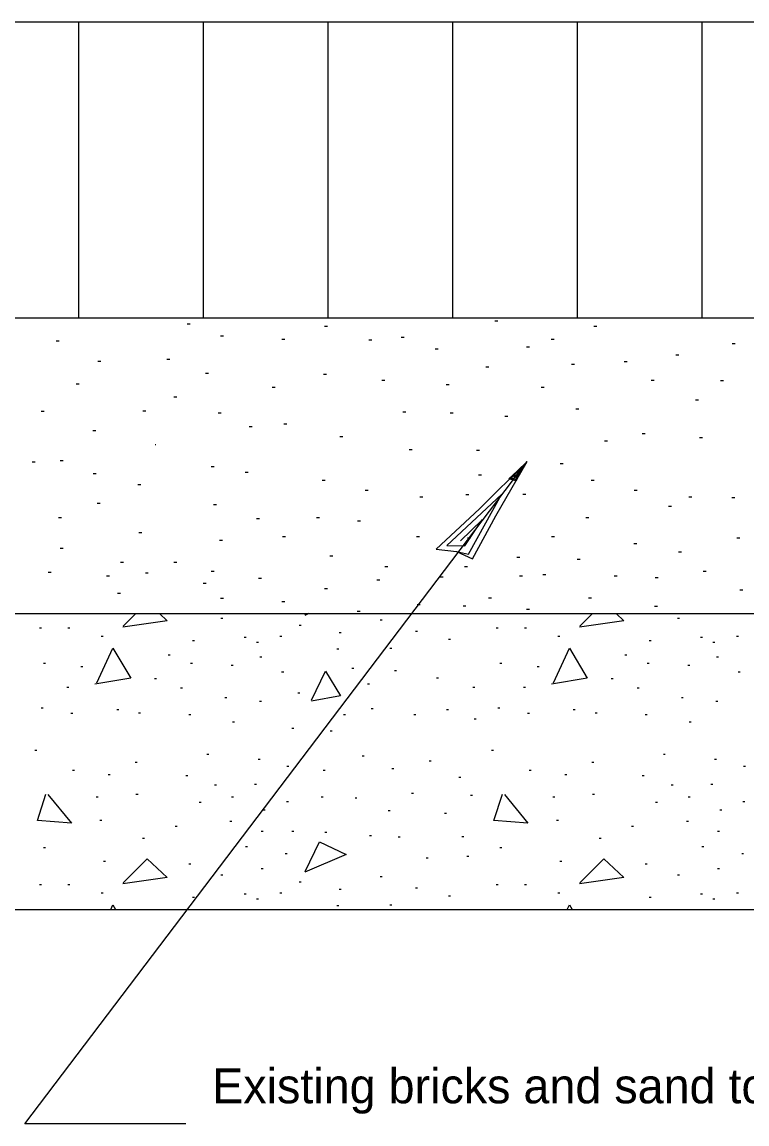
# Model space of a CAD drawing. Extents: x 0 to 2.83, y 0 to 1.83.
# Drawn here: x 1.1883 to 1.4306, y 0.8232 to 1.1916 of the extents above; entities that cross this region are included whole.
import ezdxf

# ---------------------------------------------------------------- set-up
doc = ezdxf.new("R2010")
doc.units = 0
doc.layers.add('RD_Pr_Roadway_Notes', color=7, linetype='Continuous')
doc.layers.add('SH_General_Details', color=7, linetype='Continuous')

msp = doc.modelspace()

# ---------------------------------------------------------------- linework, layer by layer
at = {"layer": 'RD_Pr_Roadway_Notes'}
for p, q in [((1.18923, 0.82323), (1.35707, 1.04471)), ((1.24305, 0.82323), (1.18923, 0.82323))]:
    msp.add_line(p, q, dxfattribs=at)
for points in [[(1.33352, 1.01455), (1.33884, 1.01213), (1.34665, 1.02651), (1.35707, 1.04471), (1.34122, 1.02885), (1.32675, 1.01541), (1.33352, 1.01455), (1.33756, 1.01364), (1.3486, 1.03359), (1.33025, 1.01654), (1.33632, 1.01651), (1.34205, 1.02517), (1.33483, 1.01813)], [(1.35236, 1.03868), (1.35342, 1.03819), (1.35499, 1.04107), (1.35707, 1.04471), (1.3539, 1.04154), (1.35101, 1.03885), (1.35236, 1.03868), (1.35317, 1.03849), (1.35538, 1.04249), (1.3517, 1.03908), (1.35292, 1.03907), (1.35407, 1.0408), (1.35262, 1.03939)]]:
    msp.add_lwpolyline(points, dxfattribs=at)
at = {"layer": 'SH_General_Details'}
for p, q in [((2.37312, 1.19157), (0.79108, 1.19157)), ((1.20731, 1.09269), (1.20731, 1.19157)), ((1.24898, 1.09269), (1.24898, 1.19157)), ((1.29064, 1.09269), (1.29064, 1.19157)), ((1.33231, 1.09269), (1.33231, 1.19157)), ((1.37398, 1.09269), (1.37398, 1.19157)), ((1.41564, 1.09269), (1.41564, 1.19157)), ((0.79108, 1.09269), (2.37312, 1.09269)), ((1.24352, 1.09073), (1.24452, 1.09073)), ((1.34635, 1.09165), (1.34735, 1.09165)), ((1.25468, 1.08665), (1.25568, 1.08665)), ((1.28943, 1.0899), (1.29043, 1.0899)), ((1.37943, 1.0899), (1.38043, 1.0899)), ((1.19968, 1.08498), (1.20068, 1.08498)), ((1.2751, 1.08557), (1.2761, 1.08557)), ((1.30418, 1.08532), (1.30518, 1.08532)), ((1.31502, 1.08623), (1.31602, 1.08623)), ((1.35693, 1.08298), (1.35793, 1.08298)), ((1.3651, 1.08557), (1.3661, 1.08557)), ((1.4256, 1.08407), (1.4266, 1.08407)), ((1.32635, 1.08232), (1.32735, 1.08232)), ((1.40685, 1.08032), (1.40785, 1.08032)), ((1.21368, 1.07823), (1.21468, 1.07823)), ((1.23668, 1.0789), (1.23768, 1.0789)), ((1.34335, 1.07632), (1.34435, 1.07632)), ((1.37193, 1.07715), (1.37293, 1.07715)), ((1.38952, 1.07807), (1.39052, 1.07807)), ((1.24968, 1.07423), (1.25068, 1.07423)), ((1.28902, 1.0739), (1.29002, 1.0739)), ((1.20643, 1.07065), (1.20743, 1.07065)), ((1.27193, 1.06948), (1.27293, 1.06948)), ((1.3086, 1.07182), (1.3096, 1.07182)), ((1.3301, 1.0704), (1.3311, 1.0704)), ((1.36185, 1.06948), (1.36285, 1.06948)), ((1.39852, 1.07182), (1.39952, 1.07182)), ((1.42168, 1.07173), (1.42268, 1.07173)), ((1.23902, 1.06632), (1.24002, 1.06632)), ((1.41343, 1.06523), (1.41443, 1.06523)), ((1.19468, 1.06148), (1.19568, 1.06148)), ((1.22868, 1.06165), (1.22968, 1.06165)), ((1.25385, 1.0609), (1.25485, 1.0609)), ((1.31552, 1.06132), (1.31652, 1.06132)), ((1.33135, 1.0609), (1.33235, 1.0609)), ((1.37335, 1.06223), (1.37435, 1.06223)), ((1.27577, 1.05723), (1.27677, 1.05723)), ((1.34968, 1.05982), (1.35068, 1.05982)), ((1.21202, 1.05498), (1.21302, 1.05498)), ((1.26418, 1.0564), (1.26518, 1.0564)), ((1.39552, 1.05398), (1.39652, 1.05398)), ((1.29452, 1.05307), (1.29552, 1.05307)), ((1.38302, 1.05157), (1.38402, 1.05157)), ((1.41468, 1.05265), (1.41568, 1.05265)), ((1.31768, 1.04873), (1.31868, 1.04873)), ((1.34018, 1.04848), (1.34118, 1.04848)), ((1.19168, 1.04457), (1.19268, 1.04457)), ((1.20102, 1.04498), (1.20202, 1.04498)), ((1.25152, 1.04298), (1.25252, 1.04298)), ((1.3681, 1.04398), (1.3691, 1.04398)), ((1.2121, 1.04065), (1.2131, 1.04065)), ((1.26285, 1.04107), (1.26385, 1.04107)), ((1.34085, 1.04023), (1.34185, 1.04023)), ((1.22702, 1.03698), (1.22802, 1.03698)), ((1.2886, 1.03848), (1.2896, 1.03848)), ((1.30302, 1.03507), (1.30402, 1.03507)), ((1.37852, 1.03848), (1.37952, 1.03848)), ((1.39293, 1.03507), (1.39393, 1.03507)), ((1.32127, 1.0329), (1.32227, 1.0329)), ((1.33668, 1.03365), (1.33768, 1.03365)), ((1.35568, 1.03373), (1.35668, 1.03373)), ((1.41118, 1.0329), (1.41218, 1.0329)), ((1.42552, 1.03265), (1.42652, 1.03265)), ((1.21343, 1.03073), (1.21443, 1.03073)), ((1.25235, 1.03032), (1.25335, 1.03032)), ((1.40435, 1.02973), (1.40535, 1.02973)), ((1.20052, 1.0259), (1.20152, 1.0259)), ((1.26668, 1.02565), (1.26768, 1.02565)), ((1.28668, 1.02598), (1.28768, 1.02598)), ((1.30043, 1.02482), (1.30143, 1.02482)), ((1.37668, 1.02598), (1.37768, 1.02598)), ((1.22735, 1.0209), (1.22835, 1.0209)), ((1.25435, 1.01832), (1.25535, 1.01832)), ((1.27535, 1.01957), (1.27635, 1.01957)), ((1.32018, 1.01957), (1.32118, 1.01957)), ((1.33718, 1.01915), (1.33818, 1.01915)), ((1.36527, 1.01957), (1.36627, 1.01957)), ((1.39277, 1.01723), (1.39377, 1.01723)), ((1.42718, 1.01915), (1.42818, 1.01915)), ((1.20102, 1.01573), (1.20202, 1.01573)), ((1.29118, 1.01315), (1.29218, 1.01315)), ((1.40768, 1.01448), (1.40868, 1.01448)), ((1.22118, 1.01107), (1.22218, 1.01107)), ((1.23902, 1.01107), (1.24002, 1.01107)), ((1.30952, 1.00957), (1.31052, 1.00957)), ((1.33618, 1.00957), (1.33718, 1.00957)), ((1.35368, 1.01265), (1.35468, 1.01265)), ((1.37385, 1.01207), (1.37485, 1.01207)), ((1.1971, 1.00765), (1.1981, 1.00765)), ((1.21652, 1.0064), (1.21752, 1.0064)), ((1.22952, 1.0074), (1.23052, 1.0074)), ((1.25152, 1.00798), (1.25252, 1.00798)), ((1.26735, 1.00565), (1.26835, 1.00565)), ((1.3281, 1.00607), (1.3291, 1.00607)), ((1.3546, 1.0064), (1.3556, 1.0064)), ((1.36235, 1.0069), (1.36335, 1.0069)), ((1.38618, 1.0064), (1.38718, 1.0064)), ((1.39993, 1.0059), (1.40093, 1.0059)), ((1.41593, 1.00798), (1.41693, 1.00798)), ((1.24885, 1.00398), (1.24985, 1.00398)), ((1.28943, 1.00223), (1.29043, 1.00223)), ((1.30693, 1.00507), (1.30793, 1.00507)), ((1.22018, 1.00065), (1.22118, 1.00065)), ((1.25468, 0.99898), (1.25568, 0.99898)), ((1.34418, 0.99907), (1.34518, 0.99907)), ((1.3776, 0.99915), (1.3786, 0.99915)), ((1.42818, 1.00173), (1.42918, 1.00173)), ((1.2751, 0.9979), (1.2761, 0.9979)), ((1.30035, 0.99465), (1.30135, 0.99465)), ((1.32035, 0.99682), (1.32135, 0.99682)), ((1.33568, 0.9964), (1.33668, 0.9964)), ((1.35693, 0.99532), (1.35793, 0.99532)), ((1.39968, 0.99632), (1.40068, 0.99632)), ((0.79108, 0.99381), (2.37312, 0.99381)), ((1.25478, 0.99227), (1.25544, 0.99227)), ((1.30804, 0.99169), (1.30871, 0.99169)), ((1.40736, 0.99227), (1.40802, 0.99227)), ((1.19416, 0.98912), (1.19482, 0.98912)), ((1.20361, 0.98912), (1.20428, 0.98912)), ((1.28096, 0.98998), (1.28162, 0.98998)), ((1.29428, 0.98754), (1.29495, 0.98754)), ((1.31979, 0.98797), (1.32046, 0.98797)), ((1.34674, 0.98912), (1.3474, 0.98912)), ((1.35619, 0.98912), (1.35686, 0.98912)), ((1.21479, 0.98625), (1.21546, 0.98625)), ((1.24532, 0.98482), (1.24599, 0.98482)), ((1.26252, 0.98596), (1.26318, 0.98596)), ((1.26662, 0.98424), (1.26729, 0.98424)), ((1.27451, 0.98625), (1.27517, 0.98625)), ((1.33083, 0.98525), (1.33149, 0.98525)), ((1.36737, 0.98625), (1.36804, 0.98625)), ((1.3979, 0.98482), (1.39857, 0.98482)), ((1.4151, 0.98596), (1.41576, 0.98596)), ((1.4192, 0.98424), (1.41987, 0.98424)), ((1.42709, 0.98625), (1.42775, 0.98625)), ((1.23715, 0.97999), (1.23782, 0.97999)), ((1.29357, 0.982), (1.29423, 0.982)), ((1.31119, 0.98224), (1.31186, 0.98224)), ((1.38973, 0.97999), (1.3904, 0.97999)), ((1.19544, 0.97727), (1.19611, 0.97727)), ((1.20791, 0.97612), (1.20858, 0.97612)), ((1.2446, 0.97727), (1.24527, 0.97727)), ((1.25822, 0.97655), (1.25888, 0.97655)), ((1.26777, 0.97942), (1.26844, 0.97942)), ((1.34802, 0.97727), (1.34869, 0.97727)), ((1.36049, 0.97612), (1.36116, 0.97612)), ((1.39718, 0.97727), (1.39785, 0.97727)), ((1.4108, 0.97655), (1.41146, 0.97655)), ((1.42035, 0.97942), (1.42102, 0.97942)), ((1.27508, 0.9744), (1.27575, 0.9744)), ((1.29858, 0.97555), (1.29925, 0.97555)), ((1.31277, 0.97483), (1.31344, 0.97483)), ((1.42766, 0.9744), (1.42833, 0.9744)), ((1.20333, 0.96925), (1.20399, 0.96925)), ((1.23256, 0.97211), (1.23323, 0.97211)), ((1.24131, 0.96896), (1.24197, 0.96896)), ((1.30374, 0.97039), (1.30441, 0.97039)), ((1.32682, 0.9724), (1.32748, 0.9724)), ((1.339, 0.96925), (1.33966, 0.96925)), ((1.35591, 0.96925), (1.35657, 0.96925)), ((1.38514, 0.97211), (1.38581, 0.97211)), ((1.39389, 0.96896), (1.39455, 0.96896)), ((1.25607, 0.96581), (1.25673, 0.96581)), ((1.28052, 0.96738), (1.28119, 0.96738)), ((1.40865, 0.96581), (1.40931, 0.96581)), ((1.19473, 0.96237), (1.1954, 0.96237)), ((1.21995, 0.96179), (1.22062, 0.96179)), ((1.26763, 0.96452), (1.26829, 0.96452)), ((1.30503, 0.96208), (1.3057, 0.96208)), ((1.33011, 0.96179), (1.33078, 0.96179)), ((1.34731, 0.96237), (1.34798, 0.96237)), ((1.37253, 0.96179), (1.3732, 0.96179)), ((1.42021, 0.96452), (1.42087, 0.96452)), ((1.20462, 0.9605), (1.20528, 0.9605)), ((1.22726, 0.96065), (1.22793, 0.96065)), ((1.24403, 0.96007), (1.24469, 0.96007)), ((1.29572, 0.96007), (1.29638, 0.96007)), ((1.31922, 0.96007), (1.31989, 0.96007)), ((1.33943, 0.95864), (1.34009, 0.95864)), ((1.3572, 0.9605), (1.35786, 0.9605)), ((1.37984, 0.96065), (1.38051, 0.96065)), ((1.39661, 0.96007), (1.39727, 0.96007)), ((1.25865, 0.95764), (1.25931, 0.95764)), ((1.27852, 0.95549), (1.27919, 0.95549)), ((1.29127, 0.95463), (1.29194, 0.95463)), ((1.41123, 0.95764), (1.41189, 0.95764)), ((1.19258, 0.94818), (1.19325, 0.94818)), ((1.25005, 0.94689), (1.25071, 0.94689)), ((1.34516, 0.94818), (1.34583, 0.94818)), ((1.40263, 0.94689), (1.40329, 0.94689)), ((1.22611, 0.94417), (1.22678, 0.94417)), ((1.2672, 0.94517), (1.26786, 0.94517)), ((1.30202, 0.94632), (1.30269, 0.94632)), ((1.32438, 0.9446), (1.32505, 0.9446)), ((1.37869, 0.94417), (1.37936, 0.94417)), ((1.41978, 0.94517), (1.42044, 0.94517)), ((1.20519, 0.94144), (1.20586, 0.94144)), ((1.21709, 0.94001), (1.21775, 0.94001)), ((1.24303, 0.93972), (1.24369, 0.93972)), ((1.2768, 0.94288), (1.27747, 0.94288)), ((1.28898, 0.94144), (1.28965, 0.94144)), ((1.31191, 0.94202), (1.31258, 0.94202)), ((1.35777, 0.94144), (1.35844, 0.94144)), ((1.36967, 0.94001), (1.37033, 0.94001)), ((1.39561, 0.93972), (1.39627, 0.93972)), ((1.42938, 0.94288), (1.43005, 0.94288)), ((1.25263, 0.93657), (1.25329, 0.93657)), ((1.26596, 0.93686), (1.26662, 0.93686)), ((1.33427, 0.93915), (1.33493, 0.93915)), ((1.40521, 0.93657), (1.40587, 0.93657)), ((1.41854, 0.93686), (1.4192, 0.93686)), ((1.21307, 0.93256), (1.21374, 0.93256)), ((1.2264, 0.93342), (1.22707, 0.93342)), ((1.25836, 0.93256), (1.25903, 0.93256)), ((1.28826, 0.93256), (1.28893, 0.93256)), ((1.29959, 0.93227), (1.30025, 0.93227)), ((1.3185, 0.93385), (1.31917, 0.93385)), ((1.33814, 0.93313), (1.3388, 0.93313)), ((1.36565, 0.93256), (1.36632, 0.93256)), ((1.37898, 0.93342), (1.37965, 0.93342)), ((1.41094, 0.93256), (1.41161, 0.93256)), ((1.24747, 0.93084), (1.24814, 0.93084)), ((1.26892, 0.92826), (1.26958, 0.92826)), ((1.27666, 0.93098), (1.27732, 0.93098)), ((1.40005, 0.93084), (1.40072, 0.93084)), ((1.4215, 0.92826), (1.42216, 0.92826)), ((1.42924, 0.93098), (1.4299, 0.93098)), ((1.21436, 0.92482), (1.21503, 0.92482)), ((1.31062, 0.92797), (1.31129, 0.92797)), ((1.32954, 0.92711), (1.3302, 0.92711)), ((1.36694, 0.92482), (1.36761, 0.92482)), ((1.23944, 0.92281), (1.24011, 0.92281)), ((1.25779, 0.92439), (1.25845, 0.92439)), ((1.2682, 0.92109), (1.26887, 0.92109)), ((1.27852, 0.92109), (1.27919, 0.92109)), ((1.39202, 0.92281), (1.39269, 0.92281)), ((1.41037, 0.92439), (1.41103, 0.92439)), ((1.42078, 0.92109), (1.42145, 0.92109)), ((1.22855, 0.9188), (1.22922, 0.9188)), ((1.28955, 0.92081), (1.29022, 0.92081)), ((1.30446, 0.91966), (1.30513, 0.91966)), ((1.31406, 0.91923), (1.31473, 0.91923)), ((1.33527, 0.91937), (1.33594, 0.91937)), ((1.38113, 0.9188), (1.3818, 0.9188)), ((1.19545, 0.91565), (1.19611, 0.91565)), ((1.26295, 0.91593), (1.26361, 0.91593)), ((1.27623, 0.91364), (1.27689, 0.91364)), ((1.34803, 0.91565), (1.34869, 0.91565)), ((1.41553, 0.91593), (1.41619, 0.91593)), ((1.42881, 0.91364), (1.42947, 0.91364)), ((1.21551, 0.91106), (1.21618, 0.91106)), ((1.24403, 0.9102), (1.2447, 0.9102)), ((1.32338, 0.91221), (1.32404, 0.91221)), ((1.33699, 0.91278), (1.33766, 0.91278)), ((1.36809, 0.91106), (1.36876, 0.91106)), ((1.39661, 0.9102), (1.39728, 0.9102)), ((1.25478, 0.90647), (1.25544, 0.90647)), ((1.2682, 0.90862), (1.26887, 0.90862)), ((1.40736, 0.90647), (1.40802, 0.90647)), ((1.42078, 0.90862), (1.42145, 0.90862)), ((1.19416, 0.90332), (1.19482, 0.90332)), ((1.20361, 0.90332), (1.20428, 0.90332)), ((1.28096, 0.90418), (1.28162, 0.90418)), ((1.30804, 0.9059), (1.30871, 0.9059)), ((1.34674, 0.90332), (1.3474, 0.90332)), ((1.35619, 0.90332), (1.35686, 0.90332)), ((1.21479, 0.90046), (1.21546, 0.90046)), ((1.24532, 0.89902), (1.24599, 0.89902)), ((1.26252, 0.90017), (1.26318, 0.90017)), ((1.27451, 0.90046), (1.27517, 0.90046)), ((1.29428, 0.90175), (1.29495, 0.90175)), ((1.31979, 0.90218), (1.32046, 0.90218)), ((1.33083, 0.89945), (1.33149, 0.89945)), ((1.36737, 0.90046), (1.36804, 0.90046)), ((1.3979, 0.89902), (1.39857, 0.89902)), ((1.4151, 0.90017), (1.41576, 0.90017)), ((1.42709, 0.90046), (1.42775, 0.90046)), ((1.26662, 0.89845), (1.26729, 0.89845)), ((1.29357, 0.89621), (1.29423, 0.89621)), ((1.31119, 0.89644), (1.31186, 0.89644)), ((1.4192, 0.89845), (1.41987, 0.89845)), ((0.79108, 0.89493), (2.37312, 0.89493))]:
    msp.add_line(p, q, dxfattribs=at)
for points in [[(1.23285, 1.0504), (1.23302, 1.0504)], [(1.23425, 0.99381), (1.23683, 0.99142), (1.222, 0.98925)], [(1.22214, 0.98958), (1.22637, 0.99381)], [(1.28421, 0.99381), (1.28282, 0.99322)], [(1.28293, 0.99342), (1.28312, 0.99381)], [(1.38683, 0.99381), (1.38941, 0.99142), (1.37458, 0.98925)], [(1.37472, 0.98958), (1.37895, 0.99381)], [(1.2133, 0.97072), (1.21864, 0.98224), (1.22465, 0.97222), (1.21263, 0.97022)], [(1.36588, 0.97072), (1.37122, 0.98224), (1.37723, 0.97222), (1.36521, 0.97022)], [(1.2851, 0.96488), (1.28977, 0.97456), (1.29478, 0.96638), (1.28501, 0.96453)], [(1.19694, 0.93333), (1.20479, 0.92382), (1.19344, 0.92465), (1.19627, 0.9335)], [(1.34952, 0.93333), (1.35737, 0.92382), (1.34602, 0.92465), (1.34885, 0.9335)], [(1.28293, 0.90763), (1.28777, 0.91748), (1.29661, 0.9133), (1.28282, 0.90742)], [(1.22214, 0.90379), (1.23016, 0.9118), (1.23683, 0.90563), (1.222, 0.90345)], [(1.37472, 0.90379), (1.38274, 0.9118), (1.38941, 0.90563), (1.37458, 0.90345)], [(1.21794, 0.89493), (1.21864, 0.89644), (1.21955, 0.89493)], [(1.37052, 0.89493), (1.37122, 0.89644), (1.37213, 0.89493)]]:
    msp.add_lwpolyline(points, dxfattribs=at)

# ---------------------------------------------------------------- texts
at = {"layer": 'RD_Pr_Roadway_Notes'}
msp.add_text('Existing bricks and sand to be removed', height=0.0116667, dxfattribs=at).set_placement((1.25185, 0.83013))

doc.saveas('drawing.dxf')
